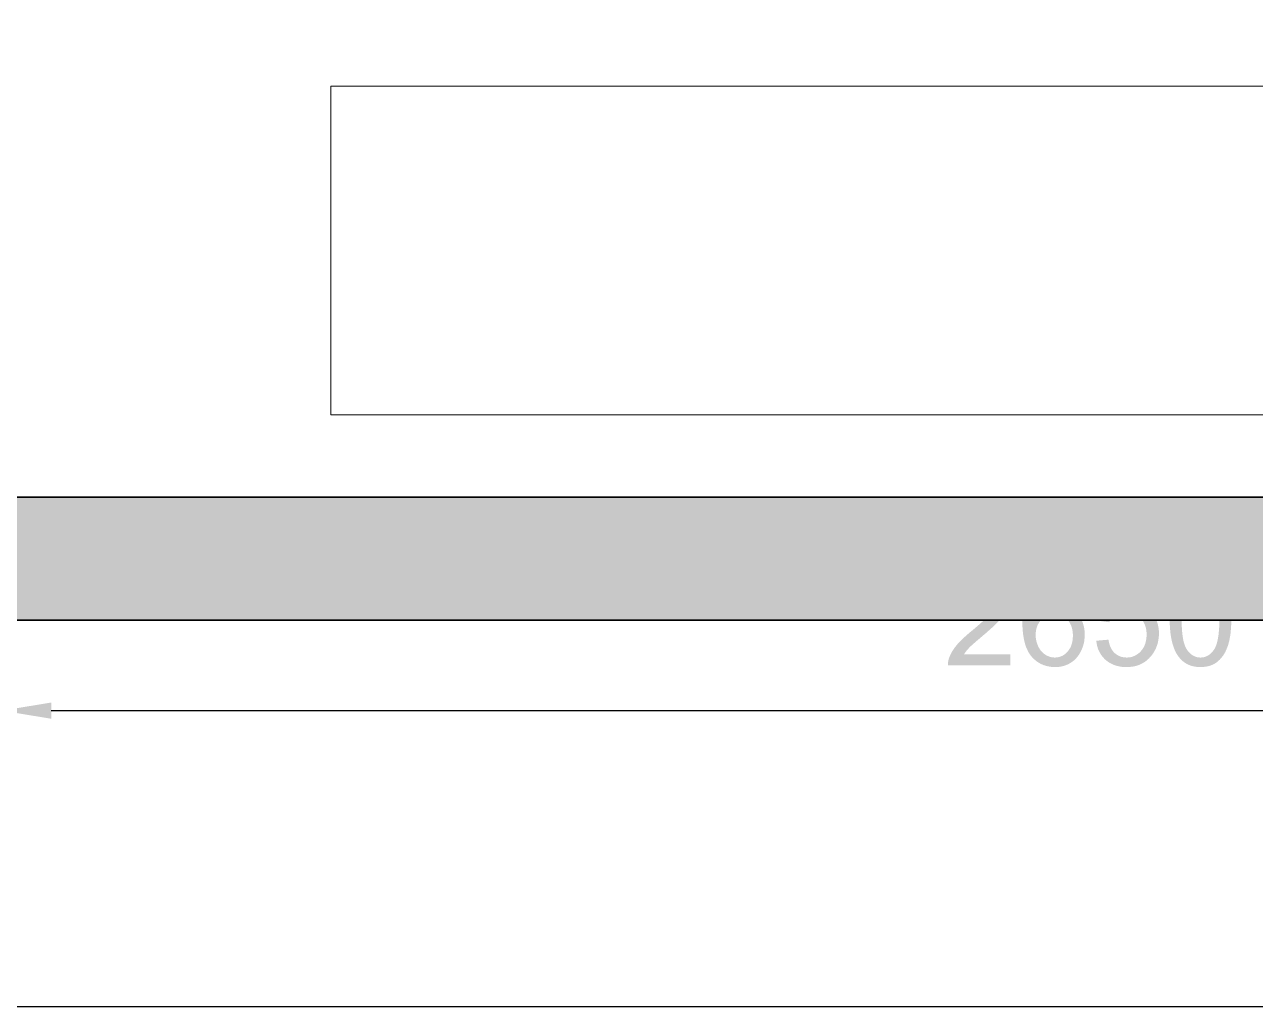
# Model space of a CAD drawing. Header units: millimetres. Extents: x -1336 to 24201, y -1370 to 16142.
# Drawn here: x 3828 to 5325, y -620 to 575 of the extents above; entities that cross this region are included whole.
import ezdxf

# ---------------------------------------------------------------- set-up
doc = ezdxf.new("R2010")
doc.units = ezdxf.units.MM
for name, color, linetype, lineweight in [('A-DIMS-MM', 7, 'Continuous', 13), ('A-FLOOR-ZONE', 7, 'Continuous', 13), ('A-FURN-GEN', 7, 'Continuous', 13), ('A-WALL-EXIST', 7, 'Continuous', 35)]:
    doc.layers.add(name, color=color, linetype=linetype, lineweight=lineweight)

msp = doc.modelspace()

# ---------------------------------------------------------------- hatches: boundary and pattern name
at = {"layer": 'A-DIMS-MM'}
h = msp.add_hatch(color=7, dxfattribs=at)
h.paths.add_polyline_path([(5027.2, -191.4), (5027.2, -205), (4951.2, -205), (4951.2, -203.7), (4951.2, -202.5), (4951.3, -201.2), (4951.5, -200), (4951.7, -198.8), (4952, -197.6), (4952.4, -196.4), (4952.8, -195.2), (4953.6, -193.3), (4954.5, -191.3), (4955.5, -189.4), (4956.6, -187.5), (4957.8, -185.6), (4959.1, -183.7), (4960.6, -181.8), (4962.1, -179.9), (4962.9, -178.9), (4963.8, -178), (4964.7, -177), (4965.7, -176), (4966.7, -175), (4967.7, -173.9), (4968.8, -172.9), (4969.9, -171.8), (4971.1, -170.7), (4972.3, -169.6), (4973.6, -168.4), (4974.9, -167.3), (4976.3, -166.1), (4977.7, -164.9), (4979.1, -163.7), (4980.6, -162.5), (4982.9, -160.6), (4985.1, -158.7), (4987.2, -156.9), (4989.2, -155.2), (4991.1, -153.5), (4992.9, -151.9), (4994.7, -150.3), (4996.3, -148.7), (4997.8, -147.2), (4999.3, -145.8), (5000.6, -144.4), (5001.9, -143), (5003, -141.7), (5004.1, -140.5), (5005, -139.3), (5005.9, -138.1), (5006.7, -137), (5007.5, -135.9), (5008.2, -134.8), (5008.8, -133.7), (5009.4, -132.6), (5009.9, -131.5), (5010.4, -130.5), (5010.9, -129.4), (5011.2, -128.3), (5011.6, -127.3), (5011.9, -126.2), (5012.1, -125.2), (5012.3, -124.2), (5012.4, -123.2), (5012.5, -122.1), (5012.5, -121.1), (5012.5, -120.1), (5012.4, -119.1), (5012.3, -118.1), (5012.1, -117.1), (5011.9, -116.2), (5011.7, -115.2), (5011.4, -114.3), (5011, -113.4), (5010.6, -112.5), (5010.2, -111.7), (5009.7, -110.8), (5009.1, -110), (5008.5, -109.2), (5007.9, -108.5), (5007.2, -107.7), (5006.5, -107), (5005.7, -106.3), (5005, -105.6), (5004.1, -105), (5003.3, -104.5), (5002.4, -103.9), (5001.5, -103.5), (5000.6, -103), (4999.6, -102.7), (4998.6, -102.3), (4997.6, -102), (4996.5, -101.8), (4995.5, -101.6), (4994.3, -101.4), (4993.2, -101.3), (4992.1, -101.2), (4990.9, -101.2), (4989.6, -101.2), (4988.4, -101.3), (4987.2, -101.4), (4986, -101.6), (4984.9, -101.8), (4983.8, -102.1), (4982.7, -102.4), (4981.7, -102.7), (4980.7, -103.2), (4979.7, -103.6), (4978.8, -104.1), (4977.9, -104.7), (4977, -105.3), (4976.1, -105.9), (4975.3, -106.6), (4974.5, -107.3), (4973.8, -108.1), (4973.1, -108.9), (4972.5, -109.8), (4971.9, -110.7), (4971.3, -111.6), (4970.8, -112.6), (4970.3, -113.6), (4969.9, -114.6), (4969.6, -115.7), (4969.3, -116.8), (4969, -118), (4968.8, -119.2), (4968.6, -120.4), (4968.5, -121.6), (4968.4, -122.9), (4968.3, -124.3), (4953.8, -122.8), (4954.1, -120.8), (4954.3, -118.9), (4954.7, -117), (4955.1, -115.2), (4955.6, -113.4), (4956.1, -111.7), (4956.7, -110.1), (4957.4, -108.5), (4958.1, -107), (4958.9, -105.5), (4959.8, -104.1), (4960.7, -102.8), (4961.7, -101.5), (4962.7, -100.3), (4963.9, -99.1), (4965.1, -98), (4966.3, -97), (4967.6, -96), (4968.9, -95.1), (4970.3, -94.3), (4971.8, -93.6), (4973.3, -92.9), (4974.8, -92.2), (4976.4, -91.7), (4978.1, -91.2), (4979.8, -90.7), (4981.6, -90.4), (4983.4, -90.1), (4985.3, -89.8), (4987.2, -89.7), (4989.1, -89.6), (4991.2, -89.5), (4993.2, -89.6), (4995.2, -89.7), (4997.1, -89.9), (4999, -90.1), (5000.8, -90.4), (5002.6, -90.8), (5004.3, -91.3), (5006, -91.8), (5007.6, -92.4), (5009.2, -93.1), (5010.7, -93.9), (5012.1, -94.7), (5013.5, -95.6), (5014.9, -96.6), (5016.1, -97.6), (5017.4, -98.7), (5018.5, -99.9), (5019.6, -101.1), (5020.7, -102.3), (5021.6, -103.6), (5022.5, -104.9), (5023.3, -106.2), (5024, -107.6), (5024.6, -109), (5025.2, -110.4), (5025.7, -111.9), (5026.1, -113.4), (5026.4, -114.9), (5026.7, -116.5), (5026.9, -118.1), (5027, -119.8), (5027, -121.5), (5027, -123.2), (5026.8, -124.9), (5026.6, -126.6), (5026.3, -128.3), (5025.9, -130), (5025.4, -131.7), (5024.9, -133.4), (5024.2, -135), (5023.4, -136.7), (5022.6, -138.4), (5021.6, -140.1), (5020.4, -141.9), (5019.2, -143.6), (5017.9, -145.4), (5016.4, -147.2), (5014.8, -149.1), (5014, -150), (5013.1, -151), (5012.1, -152), (5011, -153.1), (5009.9, -154.2), (5008.7, -155.4), (5007.4, -156.6), (5006.1, -157.8), (5004.7, -159.1), (5003.3, -160.4), (5001.7, -161.8), (5000.1, -163.2), (4998.5, -164.7), (4996.7, -166.2), (4994.9, -167.7), (4993.1, -169.3), (4991.5, -170.6), (4990, -171.9), (4988.6, -173.1), (4987.3, -174.2), (4986, -175.3), (4984.8, -176.3), (4983.7, -177.3), (4982.6, -178.3), (4981.6, -179.1), (4980.7, -180), (4979.9, -180.7), (4979.1, -181.4), (4978.4, -182.1), (4977.8, -182.7), (4977.2, -183.3), (4976.7, -183.8), (4975, -185.7), (4973.4, -187.6), (4972, -189.5), (4970.8, -191.4), (5027.2, -191.4)])
h.paths.add_polyline_path([(5115.6, -118.2), (5101.5, -119.3), (5101, -117.3), (5100.5, -115.4), (5099.9, -113.7), (5099.3, -112.1), (5098.6, -110.6), (5097.8, -109.3), (5097, -108.2), (5096.2, -107.2), (5095.5, -106.4), (5094.7, -105.8), (5094, -105.1), (5093.2, -104.5), (5092.4, -104), (5091.5, -103.5), (5090.7, -103.1), (5089.8, -102.6), (5088.9, -102.3), (5088, -102), (5087.1, -101.7), (5086.1, -101.5), (5085.1, -101.4), (5084.1, -101.2), (5083.1, -101.2), (5082.1, -101.1), (5080.4, -101.2), (5078.8, -101.4), (5077.3, -101.7), (5075.8, -102.1), (5074.3, -102.6), (5072.9, -103.3), (5071.5, -104), (5070.2, -104.9), (5069.4, -105.5), (5068.6, -106.2), (5067.8, -106.9), (5067.1, -107.6), (5066.4, -108.4), (5065.6, -109.2), (5065, -110), (5064.3, -110.9), (5063.6, -111.8), (5063, -112.7), (5062.4, -113.7), (5061.8, -114.7), (5061.3, -115.8), (5060.7, -116.8), (5060.2, -118), (5059.7, -119.1), (5059.3, -120.3), (5058.8, -121.6), (5058.4, -122.9), (5058, -124.3), (5057.7, -125.7), (5057.4, -127.2), (5057.1, -128.8), (5056.8, -130.4), (5056.6, -132.1), (5056.4, -133.9), (5056.2, -135.7), (5056, -137.6), (5055.9, -139.5), (5055.8, -141.5), (5055.8, -143.6), (5055.7, -145.7), (5057, -143.8), (5058.4, -142.1), (5059.9, -140.4), (5061.4, -138.9), (5063, -137.6), (5064.7, -136.3), (5066.4, -135.2), (5068.2, -134.2), (5070.1, -133.3), (5071.9, -132.5), (5073.8, -131.9), (5075.8, -131.3), (5077.7, -130.9), (5079.7, -130.6), (5081.7, -130.5), (5083.7, -130.4), (5085.4, -130.4), (5087.1, -130.6), (5088.8, -130.8), (5090.5, -131), (5092.1, -131.4), (5093.7, -131.9), (5095.2, -132.4), (5096.7, -133), (5098.2, -133.7), (5099.7, -134.5), (5101.1, -135.3), (5102.5, -136.2), (5103.8, -137.3), (5105.2, -138.4), (5106.4, -139.5), (5107.7, -140.8), (5108.9, -142.1), (5110, -143.5), (5111.1, -144.9), (5112, -146.4), (5112.9, -147.9), (5113.7, -149.4), (5114.5, -151.1), (5115.1, -152.7), (5115.7, -154.4), (5116.2, -156.2), (5116.7, -158), (5117, -159.8), (5117.3, -161.7), (5117.5, -163.6), (5117.6, -165.6), (5117.6, -167.7), (5117.6, -170.3), (5117.3, -173), (5117, -175.6), (5116.5, -178.1), (5115.8, -180.6), (5115, -183), (5114.1, -185.4), (5113, -187.8), (5112.4, -188.9), (5111.7, -190), (5111.1, -191.1), (5110.4, -192.2), (5109.7, -193.2), (5109, -194.1), (5108.2, -195.1), (5107.4, -196), (5106.6, -196.9), (5105.8, -197.7), (5104.9, -198.5), (5104, -199.3), (5103.1, -200), (5102.1, -200.7), (5101.1, -201.4), (5100.1, -202), (5099.1, -202.6), (5098.1, -203.2), (5097, -203.7), (5095.9, -204.2), (5094.8, -204.6), (5093.7, -205), (5092.6, -205.4), (5091.4, -205.7), (5090.3, -206), (5089.1, -206.3), (5087.9, -206.5), (5086.7, -206.7), (5085.4, -206.8), (5084.2, -206.9), (5082.9, -206.9), (5081.6, -207), (5079.4, -206.9), (5077.3, -206.8), (5075.2, -206.5), (5073.2, -206.1), (5071.2, -205.7), (5069.3, -205.1), (5067.4, -204.5), (5065.6, -203.7), (5063.8, -202.9), (5062.1, -201.9), (5060.4, -200.8), (5058.8, -199.7), (5057.2, -198.4), (5055.7, -197), (5054.2, -195.6), (5052.8, -194), (5051.5, -192.3), (5050.2, -190.5), (5049, -188.5), (5048, -186.4), (5047, -184.2), (5046, -181.9), (5045.2, -179.4), (5044.5, -176.8), (5043.8, -174), (5043.3, -171.2), (5042.8, -168.2), (5042.4, -165), (5042.1, -161.8), (5041.9, -158.4), (5041.7, -154.8), (5041.7, -151.2), (5041.7, -149.1), (5041.7, -147.1), (5041.8, -145.1), (5041.9, -143.1), (5042, -141.2), (5042.1, -139.3), (5042.3, -137.5), (5042.5, -135.7), (5042.7, -133.9), (5042.9, -132.1), (5043.1, -130.4), (5043.4, -128.7), (5043.7, -127.1), (5044, -125.5), (5044.4, -123.9), (5044.8, -122.4), (5045.2, -120.9), (5045.6, -119.4), (5046, -118), (5046.5, -116.6), (5047, -115.3), (5047.5, -113.9), (5048.1, -112.7), (5048.6, -111.4), (5049.2, -110.2), (5049.8, -109), (5050.5, -107.9), (5051.1, -106.8), (5051.8, -105.7), (5052.5, -104.7), (5053.2, -103.7), (5054, -102.7), (5055.4, -101.1), (5056.8, -99.6), (5058.3, -98.2), (5059.8, -96.9), (5061.5, -95.8), (5063.1, -94.7), (5064.8, -93.7), (5066.6, -92.8), (5068.5, -92.1), (5070.4, -91.4), (5072.3, -90.8), (5074.3, -90.4), (5076.4, -90), (5078.5, -89.7), (5080.7, -89.6), (5083, -89.5), (5084.6, -89.6), (5086.3, -89.6), (5087.9, -89.8), (5089.4, -90), (5091, -90.3), (5092.4, -90.6), (5093.9, -91), (5095.3, -91.4), (5096.7, -91.9), (5098, -92.5), (5099.3, -93.1), (5100.6, -93.8), (5101.8, -94.6), (5102.9, -95.4), (5104.1, -96.2), (5105.2, -97.1), (5106.2, -98.1), (5107.3, -99.1), (5108.2, -100.2), (5109.1, -101.3), (5109.9, -102.5), (5110.7, -103.7), (5111.4, -104.9), (5112.1, -106.2), (5112.7, -107.5), (5113.3, -108.9), (5113.8, -110.3), (5114.3, -111.8), (5114.7, -113.3), (5115, -114.9), (5115.3, -116.5), (5115.6, -118.2)])
h.paths.add_polyline_path([(5057.9, -167.7), (5058, -169.6), (5058.1, -171.3), (5058.4, -173.1), (5058.7, -174.9), (5059.1, -176.6), (5059.7, -178.3), (5060.3, -180), (5061, -181.7), (5061.8, -183.3), (5062.7, -184.8), (5063.7, -186.3), (5064.7, -187.6), (5065.9, -188.8), (5067.1, -189.9), (5068.3, -190.9), (5069.7, -191.9), (5071.1, -192.7), (5072.5, -193.4), (5074, -194), (5075.4, -194.5), (5076.9, -194.9), (5078.4, -195.1), (5079.9, -195.3), (5081.4, -195.4), (5082.5, -195.3), (5083.6, -195.2), (5084.6, -195.1), (5085.7, -194.9), (5086.7, -194.6), (5087.7, -194.3), (5088.7, -194), (5089.7, -193.5), (5090.7, -193.1), (5091.6, -192.5), (5092.5, -191.9), (5093.4, -191.3), (5094.3, -190.6), (5095.1, -189.8), (5095.9, -189), (5096.8, -188.1), (5097.5, -187.2), (5098.3, -186.2), (5098.9, -185.2), (5099.6, -184.2), (5100.2, -183.1), (5100.7, -182), (5101.2, -180.8), (5101.6, -179.6), (5102, -178.4), (5102.3, -177.1), (5102.6, -175.8), (5102.8, -174.4), (5103, -173), (5103.1, -171.5), (5103.2, -170.1), (5103.2, -168.5), (5103.2, -167.1), (5103.1, -165.6), (5103, -164.2), (5102.8, -162.9), (5102.6, -161.6), (5102.3, -160.3), (5102, -159.1), (5101.6, -157.9), (5101.2, -156.7), (5100.7, -155.6), (5100.2, -154.5), (5099.6, -153.5), (5099, -152.5), (5098.3, -151.5), (5097.6, -150.6), (5096.8, -149.7), (5096, -148.9), (5095.2, -148.1), (5094.3, -147.4), (5093.5, -146.7), (5092.5, -146.1), (5091.6, -145.6), (5090.6, -145), (5089.7, -144.6), (5088.6, -144.2), (5087.6, -143.8), (5086.5, -143.5), (5085.5, -143.3), (5084.3, -143.1), (5083.2, -143), (5082, -142.9), (5080.8, -142.9), (5079.7, -142.9), (5078.5, -143), (5077.3, -143.1), (5076.2, -143.3), (5075.1, -143.5), (5074.1, -143.8), (5073, -144.2), (5072, -144.6), (5071, -145), (5070, -145.6), (5069, -146.1), (5068.1, -146.7), (5067.2, -147.4), (5066.3, -148.1), (5065.4, -148.9), (5064.6, -149.7), (5063.8, -150.6), (5063, -151.5), (5062.3, -152.5), (5061.7, -153.4), (5061.1, -154.4), (5060.5, -155.5), (5060, -156.6), (5059.6, -157.7), (5059.2, -158.8), (5058.9, -160), (5058.6, -161.2), (5058.3, -162.4), (5058.2, -163.7), (5058, -165), (5058, -166.4), (5057.9, -167.7)])
h.paths.add_polyline_path([(5131.7, -174.9), (5146.5, -173.6), (5146.7, -175), (5147, -176.2), (5147.3, -177.5), (5147.6, -178.7), (5147.9, -179.9), (5148.3, -181), (5148.8, -182.1), (5149.2, -183.1), (5149.7, -184.1), (5150.3, -185.1), (5150.8, -186), (5151.4, -186.8), (5152, -187.7), (5152.7, -188.5), (5153.4, -189.2), (5154.1, -189.9), (5154.9, -190.6), (5155.7, -191.2), (5156.5, -191.8), (5157.3, -192.3), (5158.1, -192.8), (5159, -193.2), (5159.9, -193.6), (5160.8, -194), (5161.7, -194.3), (5162.6, -194.6), (5163.6, -194.8), (5164.5, -195), (5165.5, -195.2), (5166.5, -195.3), (5167.6, -195.3), (5168.6, -195.4), (5169.9, -195.3), (5171.1, -195.2), (5172.3, -195.1), (5173.5, -194.9), (5174.7, -194.6), (5175.8, -194.3), (5176.9, -193.9), (5178, -193.4), (5179.1, -192.9), (5180.1, -192.3), (5181.2, -191.7), (5182.1, -191), (5183.1, -190.3), (5184.1, -189.5), (5185, -188.6), (5185.9, -187.7), (5186.7, -186.7), (5187.5, -185.7), (5188.3, -184.6), (5189, -183.5), (5189.6, -182.4), (5190.2, -181.2), (5190.7, -180), (5191.2, -178.7), (5191.6, -177.4), (5191.9, -176.1), (5192.2, -174.7), (5192.5, -173.3), (5192.7, -171.9), (5192.8, -170.4), (5192.9, -168.8), (5192.9, -167.3), (5192.9, -165.8), (5192.8, -164.3), (5192.7, -162.9), (5192.5, -161.5), (5192.3, -160.2), (5192, -158.9), (5191.6, -157.7), (5191.2, -156.5), (5190.8, -155.3), (5190.3, -154.2), (5189.7, -153.1), (5189.1, -152), (5188.5, -151), (5187.7, -150), (5187, -149.1), (5186.1, -148.2), (5185.3, -147.4), (5184.4, -146.6), (5183.5, -145.8), (5182.5, -145.2), (5181.5, -144.5), (5180.5, -144), (5179.4, -143.4), (5178.3, -143), (5177.2, -142.6), (5176, -142.2), (5174.8, -141.9), (5173.6, -141.7), (5172.4, -141.5), (5171.1, -141.3), (5169.7, -141.3), (5168.4, -141.2), (5166.7, -141.3), (5165.1, -141.4), (5163.4, -141.7), (5161.9, -142), (5160.4, -142.4), (5158.9, -143), (5157.5, -143.6), (5156.1, -144.3), (5154.7, -145.1), (5153.5, -146), (5152.3, -146.9), (5151.2, -147.9), (5150.1, -148.9), (5149.2, -150), (5148.3, -151.2), (5147.4, -152.4), (5134.2, -150.6), (5145.3, -91.6), (5202.5, -91.6), (5202.5, -105.1), (5156.6, -105.1), (5150.4, -136), (5151.7, -135.1), (5153, -134.3), (5154.3, -133.5), (5155.7, -132.8), (5157, -132.2), (5158.3, -131.6), (5159.7, -131), (5161, -130.6), (5162.4, -130.1), (5163.8, -129.8), (5165.1, -129.5), (5166.5, -129.2), (5167.9, -129), (5169.3, -128.9), (5170.7, -128.8), (5172.1, -128.8), (5174, -128.8), (5175.8, -128.9), (5177.6, -129.1), (5179.4, -129.4), (5181.1, -129.8), (5182.8, -130.2), (5184.4, -130.7), (5186, -131.4), (5187.6, -132.1), (5189.1, -132.8), (5190.6, -133.7), (5192.1, -134.6), (5193.5, -135.6), (5194.9, -136.7), (5196.2, -137.9), (5197.6, -139.2), (5198.8, -140.5), (5200, -141.9), (5201.1, -143.3), (5202.1, -144.8), (5203, -146.3), (5203.9, -147.8), (5204.6, -149.5), (5205.3, -151.1), (5205.9, -152.8), (5206.5, -154.6), (5206.9, -156.3), (5207.3, -158.2), (5207.6, -160.1), (5207.8, -162), (5207.9, -164), (5207.9, -166), (5207.9, -167.9), (5207.8, -169.8), (5207.6, -171.7), (5207.3, -173.6), (5207, -175.4), (5206.6, -177.1), (5206.2, -178.9), (5205.6, -180.6), (5205, -182.2), (5204.4, -183.9), (5203.6, -185.5), (5202.8, -187), (5201.9, -188.6), (5200.9, -190.1), (5199.9, -191.6), (5198.8, -193), (5197.4, -194.7), (5195.9, -196.3), (5194.4, -197.7), (5192.8, -199.1), (5191.1, -200.4), (5189.4, -201.5), (5187.6, -202.5), (5185.7, -203.5), (5183.8, -204.3), (5181.8, -205), (5179.8, -205.6), (5177.7, -206.1), (5175.5, -206.5), (5173.3, -206.7), (5171, -206.9), (5168.6, -207), (5166.7, -206.9), (5164.8, -206.8), (5162.9, -206.7), (5161.1, -206.4), (5159.4, -206.1), (5157.7, -205.7), (5156, -205.3), (5154.4, -204.8), (5152.8, -204.2), (5151.3, -203.5), (5149.8, -202.8), (5148.3, -202), (5146.9, -201.2), (5145.6, -200.2), (5144.3, -199.2), (5143, -198.2), (5141.8, -197.1), (5140.7, -195.9), (5139.6, -194.7), (5138.6, -193.4), (5137.6, -192.1), (5136.8, -190.8), (5135.9, -189.4), (5135.2, -188), (5134.5, -186.5), (5133.9, -185), (5133.4, -183.4), (5132.9, -181.8), (5132.5, -180.1), (5132.2, -178.4), (5131.9, -176.7), (5131.7, -174.9)])
h.paths.add_polyline_path([(5221, -148.3), (5221, -145.8), (5221.1, -143.3), (5221.2, -140.9), (5221.3, -138.6), (5221.4, -136.3), (5221.6, -134.1), (5221.8, -132), (5222.1, -129.9), (5222.3, -127.9), (5222.7, -125.9), (5223, -124), (5223.4, -122.2), (5223.8, -120.4), (5224.2, -118.7), (5224.7, -117), (5225.2, -115.5), (5225.8, -113.9), (5226.3, -112.4), (5226.9, -111), (5227.6, -109.6), (5228.2, -108.2), (5228.9, -106.9), (5229.7, -105.7), (5230.4, -104.4), (5231.2, -103.3), (5232.1, -102.1), (5232.9, -101), (5233.8, -100), (5234.7, -99), (5235.7, -98.1), (5236.7, -97.1), (5237.7, -96.3), (5238.7, -95.5), (5239.8, -94.7), (5240.9, -94), (5242.1, -93.3), (5243.3, -92.7), (5244.5, -92.2), (5245.7, -91.7), (5247, -91.2), (5248.3, -90.8), (5249.7, -90.5), (5251.1, -90.2), (5252.5, -90), (5254, -89.8), (5255.4, -89.6), (5257, -89.6), (5258.5, -89.5), (5260.8, -89.6), (5263, -89.8), (5265.1, -90.1), (5267.2, -90.5), (5269.2, -91), (5271.1, -91.6), (5273, -92.4), (5274.8, -93.3), (5276.5, -94.2), (5278.1, -95.3), (5279.6, -96.5), (5281.1, -97.8), (5282.5, -99.2), (5283.9, -100.7), (5285.1, -102.3), (5286.3, -104), (5287.4, -105.8), (5288.4, -107.7), (5289.4, -109.7), (5290.3, -111.8), (5291.2, -114), (5292, -116.3), (5292.7, -118.6), (5293.4, -121.1), (5293.7, -122.4), (5294, -123.7), (5294.3, -125.1), (5294.6, -126.6), (5294.8, -128.1), (5295, -129.7), (5295.2, -131.3), (5295.4, -132.9), (5295.5, -134.7), (5295.6, -136.4), (5295.8, -138.3), (5295.8, -140.2), (5295.9, -142.1), (5296, -144.1), (5296, -146.2), (5296, -148.3), (5296, -150.8), (5295.9, -153.2), (5295.9, -155.6), (5295.7, -157.9), (5295.6, -160.2), (5295.4, -162.4), (5295.2, -164.5), (5295, -166.6), (5294.7, -168.6), (5294.4, -170.5), (5294, -172.4), (5293.7, -174.3), (5293.3, -176), (5292.8, -177.7), (5292.4, -179.4), (5291.9, -181), (5291.3, -182.5), (5290.7, -184), (5290.1, -185.4), (5289.5, -186.8), (5288.9, -188.2), (5288.2, -189.5), (5287.4, -190.8), (5286.7, -192), (5285.9, -193.2), (5285, -194.3), (5284.2, -195.4), (5283.3, -196.4), (5282.4, -197.4), (5281.4, -198.4), (5280.4, -199.3), (5279.4, -200.2), (5278.4, -201), (5277.3, -201.8), (5276.2, -202.5), (5275, -203.1), (5273.8, -203.8), (5272.6, -204.3), (5271.3, -204.8), (5270.1, -205.3), (5268.7, -205.7), (5267.4, -206), (5266, -206.3), (5264.6, -206.5), (5263.1, -206.7), (5261.6, -206.9), (5260.1, -206.9), (5258.5, -207), (5256.5, -206.9), (5254.5, -206.8), (5252.5, -206.5), (5250.6, -206.2), (5248.8, -205.8), (5247, -205.3), (5245.3, -204.7), (5243.7, -204), (5242.1, -203.2), (5240.5, -202.3), (5239, -201.3), (5237.6, -200.3), (5236.2, -199.1), (5234.9, -197.8), (5233.6, -196.5), (5232.4, -195), (5231.7, -194.1), (5231, -193.2), (5230.4, -192.2), (5229.7, -191.2), (5229.1, -190.1), (5228.5, -189), (5228, -187.9), (5227.4, -186.7), (5226.9, -185.5), (5226.4, -184.3), (5225.9, -183), (5225.5, -181.7), (5225, -180.4), (5224.6, -179), (5224.2, -177.6), (5223.9, -176.2), (5223.5, -174.7), (5223.2, -173.2), (5222.9, -171.6), (5222.6, -170), (5222.4, -168.4), (5222.1, -166.8), (5221.9, -165.1), (5221.7, -163.4), (5221.6, -161.6), (5221.4, -159.8), (5221.3, -158), (5221.2, -156.1), (5221.1, -154.2), (5221.1, -152.3), (5221, -150.3), (5221, -148.3)])
h.paths.add_polyline_path([(5235.5, -148.3), (5235.6, -151.8), (5235.6, -155.1), (5235.8, -158.2), (5235.9, -161.3), (5236.2, -164.1), (5236.5, -166.9), (5236.8, -169.4), (5237.2, -171.9), (5237.6, -174.1), (5238.1, -176.3), (5238.7, -178.3), (5239.3, -180.1), (5239.9, -181.8), (5240.6, -183.3), (5241.4, -184.7), (5242.2, -186), (5243, -187.1), (5243.9, -188.2), (5244.8, -189.2), (5245.7, -190.1), (5246.6, -190.9), (5247.6, -191.7), (5248.6, -192.4), (5249.6, -193), (5250.6, -193.6), (5251.7, -194), (5252.7, -194.4), (5253.8, -194.8), (5255, -195), (5256.1, -195.2), (5257.3, -195.3), (5258.5, -195.4), (5259.7, -195.3), (5260.9, -195.2), (5262.1, -195), (5263.2, -194.8), (5264.3, -194.4), (5265.4, -194), (5266.4, -193.5), (5267.5, -193), (5268.5, -192.4), (5269.5, -191.7), (5270.4, -190.9), (5271.4, -190.1), (5272.3, -189.1), (5273.2, -188.1), (5274, -187.1), (5274.9, -185.9), (5275.7, -184.7), (5276.4, -183.3), (5277.1, -181.7), (5277.8, -180.1), (5278.4, -178.2), (5278.9, -176.2), (5279.4, -174.1), (5279.8, -171.8), (5280.2, -169.4), (5280.6, -166.8), (5280.8, -164.1), (5281.1, -161.2), (5281.3, -158.2), (5281.4, -155.1), (5281.5, -151.7), (5281.5, -148.3), (5281.5, -144.8), (5281.4, -141.5), (5281.3, -138.3), (5281.1, -135.3), (5280.8, -132.4), (5280.6, -129.7), (5280.2, -127.1), (5279.8, -124.7), (5279.4, -122.4), (5278.9, -120.2), (5278.4, -118.2), (5277.8, -116.4), (5277.1, -114.7), (5276.4, -113.2), (5275.7, -111.8), (5274.9, -110.6), (5274, -109.4), (5273.2, -108.4), (5272.3, -107.4), (5271.4, -106.5), (5270.4, -105.6), (5269.4, -104.9), (5268.4, -104.2), (5267.4, -103.6), (5266.4, -103), (5265.3, -102.5), (5264.2, -102.1), (5263.1, -101.8), (5261.9, -101.5), (5260.8, -101.4), (5259.6, -101.3), (5258.4, -101.2), (5257.2, -101.2), (5256, -101.3), (5254.8, -101.5), (5253.7, -101.7), (5252.7, -102), (5251.6, -102.4), (5250.6, -102.8), (5249.6, -103.3), (5248.7, -103.8), (5247.7, -104.4), (5246.8, -105.1), (5246, -105.9), (5245.1, -106.7), (5244.3, -107.5), (5243.6, -108.5), (5242.8, -109.5), (5241.9, -110.8), (5241.1, -112.4), (5240.3, -114), (5239.6, -115.8), (5239, -117.8), (5238.4, -119.8), (5237.8, -122.1), (5237.4, -124.4), (5236.9, -126.9), (5236.6, -129.5), (5236.2, -132.3), (5236, -135.2), (5235.8, -138.3), (5235.6, -141.5), (5235.6, -144.8), (5235.5, -148.3)])
at = {"layer": 'A-WALL-EXIST'}
h = msp.add_hatch(color=8, dxfattribs=at)
h.dxf.hatch_style = 1
h.paths.add_polyline_path([(0, -150), (6600, -150), (6600, 0), (0, 0)])

# ---------------------------------------------------------------- linework, layer by layer
at = {"color": 7}
for p, q in [((3855, 0), (6700, 0)), ((3860, -260), (6390, -260)), ((60, -620), (6390, -620))]:
    msp.add_line(p, q, dxfattribs=at)
at = {"color": 0, "linetype": 'ByBlock'}
msp.add_solid([(3860, -269.9), (3800, -260), (3860, -250.1)], dxfattribs=at)
at = {"layer": 'A-FLOOR-ZONE'}
for points in [[(0, 0), (6450, 0), (6450, 4999), (8800, 4999), (8800, 14200), (0, 14200)], [(6450, 0), (6450, 2500), (3800, 2500), (3800, 0), (6450, 0)]]:
    msp.add_lwpolyline(points, close=True, dxfattribs=at)
at = {"layer": 'A-FURN-GEN'}
msp.add_lwpolyline([(4200, 100), (6250, 100), (6250, 500), (4200, 500)], close=True, dxfattribs=at)
at = {"layer": 'A-WALL-EXIST'}
msp.add_lwpolyline([(0, -150), (6600, -150), (6600, 0), (0, 0)], close=True, dxfattribs=at)

doc.saveas('drawing.dxf')
